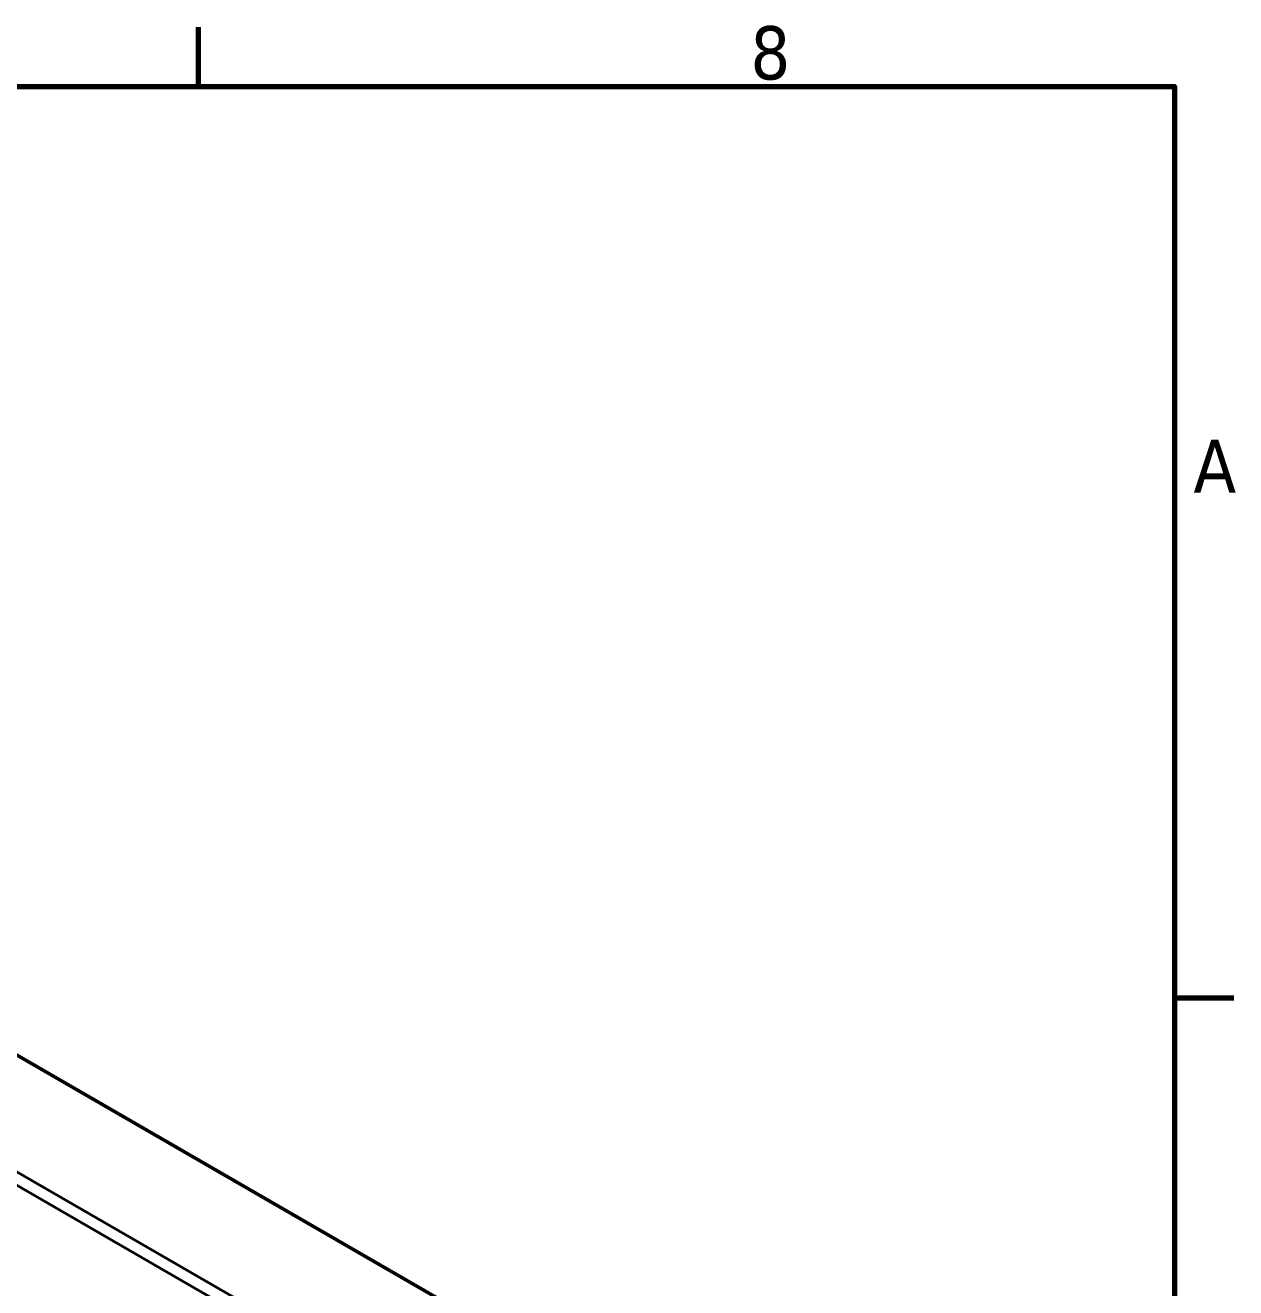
# Model space of a CAD drawing. Header units: millimetres. Extents: x 3103 to 5051, y 917 to 1856.
# Drawn here: x 4048.2 to 4196.3, y 1690 to 1844.5 of the extents above; entities that cross this region are included whole.
import ezdxf

# ---------------------------------------------------------------- set-up
doc = ezdxf.new("R2010")
doc.units = ezdxf.units.MM
doc.header["$LTSCALE"] = 1.8
for name, color, linetype, lineweight in [('경계(ISO)', 7, 'Continuous', 70), ('외형선(ISO)', 7, 'Continuous', 50), ('좁은 외형선(ISO)', 7, 'Continuous', 35)]:
    doc.layers.add(name, color=color, linetype=linetype, lineweight=lineweight)
doc.styles.add('주 텍스트 (ISO)', font='')
doc.styles.get('주 텍스트 (ISO)').set_extended_font_data('Tahoma')

# ---------------------------------------------------------------- blocks, each defined once
blk = doc.blocks.new('경계 Default Border')
at = {"layer": '경계(ISO)'}
for p, q in [((519.75, 410), (519.75, 413.9)), ((584, 350), (587.9, 350))]:
    blk.add_line(p, q, dxfattribs=at)
at = {"layer": '경계(ISO)', "flags": 128}
blk.add_lwpolyline([(10, 10), (10, 410), (584, 410), (584, 10), (10, 10)], dxfattribs=at)
at = {"layer": '경계(ISO)', "char_height": 3.5, "attachment_point": 7, "style": '주 텍스트 (ISO)'}
for s, insert in [('8', (556.085, 410.4)), ('A', (585.245, 383.25))]:
    blk.add_mtext(s, dxfattribs=dict(at, insert=insert))

msp = doc.modelspace()

# ---------------------------------------------------------------- linework, layer by layer
at = {"layer": '외형선(ISO)'}
msp.add_line((4116.522, 1678.388), (3912.875, 1795.964), dxfattribs=at)
at = {"layer": '좁은 외형선(ISO)'}
for p, q in [((4104.147, 1671.244), (3900.501, 1788.819)), ((3899.794, 1787.595), (4103.44, 1670.019))]:
    msp.add_line(p, q, dxfattribs=at)

# ---------------------------------------------------------------- block references
at = {"xscale": 1.85895, "yscale": 1.85895, "zscale": 1.85895}
msp.add_blockref('경계 Default Border', (3103.202, 1074.809), dxfattribs=at)

doc.saveas('drawing.dxf')
